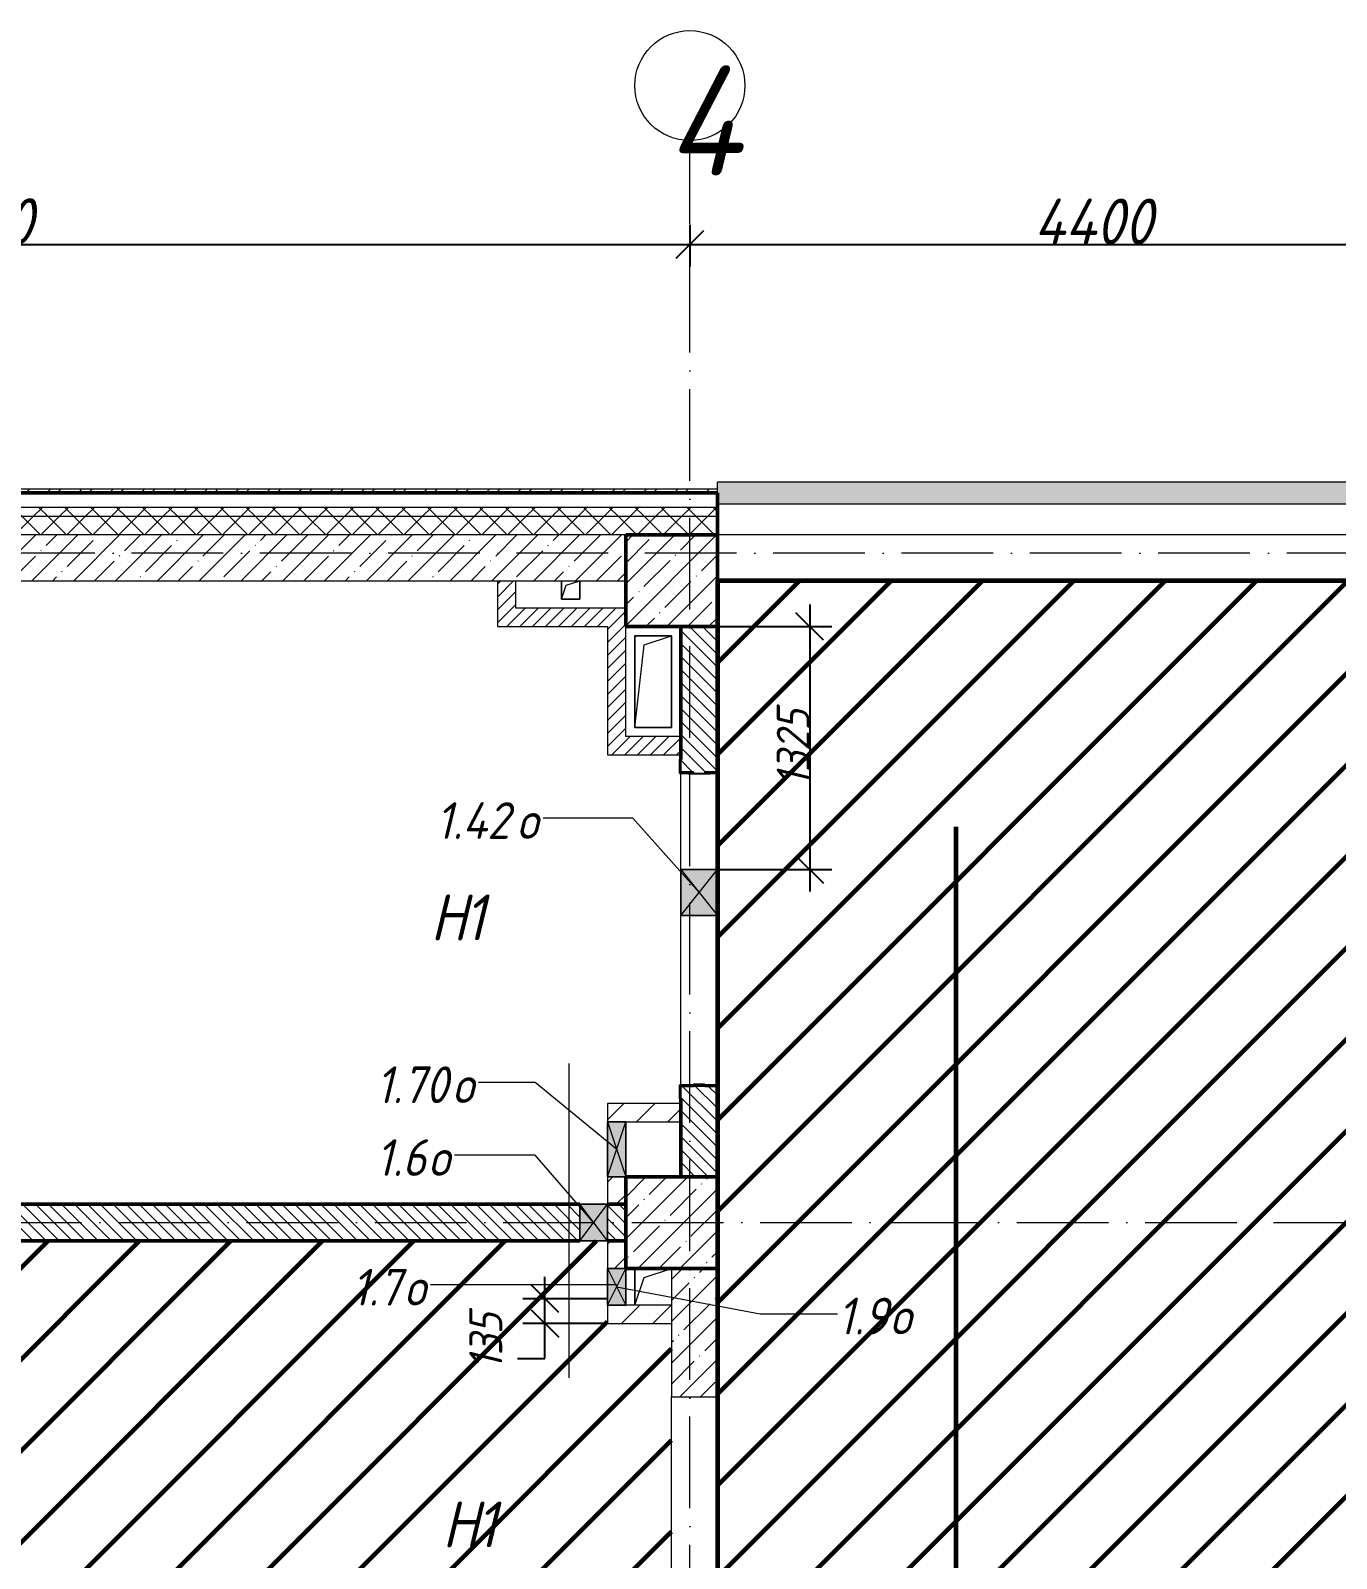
# Model space of a CAD drawing. Header units: millimetres. Extents: x -606178 to 312196, y -19338 to 632709.
# Drawn here: x -423977 to -416854, y 493944 to 502275 of the extents above; entities that cross this region are included whole.
import ezdxf

# ---------------------------------------------------------------- set-up
doc = ezdxf.new("R2010")
doc.units = ezdxf.units.MM
doc.linetypes.add('200_ШТРИХ_ш1п0_6_', pattern=[160, 100, -60])
doc.linetypes.add('50_200_ШТРИХ_1Т_ш5_п1_п1_', pattern=[700, 500, -100, 0, -100])
for name, color, linetype, lineweight in [('6.4.1) Окр пт с инж. ПТ2.16', 3, 'Continuous', 60), ('A-____-____-DIMS', 7, 'Continuous', 9), ('A-____-NOTE-TEXT', 7, 'Continuous', 9), ('A-DETL-GENF-OTLN', 7, 'Continuous', 9), ('A-FLOR-____-OTLN', 7, 'Continuous', 9), ('A-GENM-____-MCUT', 7, 'Continuous', 25), ('A-GENM-____-OTLN', 7, 'Continuous', 9), ('A-GENM-____-OTLN-1', 7, 'Continuous', 25), ('A-GLAZ-____-IDEN', 7, 'Continuous', 9), ('A-GLAZ-____-OTLN', 7, 'Continuous', 9), ('A-WALL-____-MCUT-1', 7, 'Continuous', 9), ('A-WALL-____-MCUT-2', 7, 'Continuous', 50), ('A-WALL-____-MCUT-3', 7, 'Continuous', 9), ('A-WALL-____-OTLN', 7, 'Continuous', 9), ('A-WALL-____-PATT-1', 7, 'Continuous', 9), ('A-WALL-FNSH-MCUT-1', 7, 'Continuous', 9), ('I-WALL-____-OTLN', 7, 'Continuous', 9), ('S-COLS-____-MCUT', 7, 'Continuous', 50), ('S-COLS-____-OTLN', 7, 'Continuous', 9), ('S-GRID-____-IDEN', 7, 'Continuous', 9), ('S-GRID-____-OTLN-1', 7, '50_200_ШТРИХ_1Т_ш5_п1_п1_', 9)]:
    doc.layers.add(name, color=color, linetype=linetype, lineweight=lineweight)
for name, color, linetype, lineweight, true_color in [('A-DETL-GENF-OTLN-4', 9, '200_ШТРИХ_ш1п0_6_', 9, 0x808080), ('A-DETL-GENF-OTLN-5', 7, 'Continuous', 5, 0xc0c0c0), ('A-GLAZ-____-OTLN-1', 7, 'Continuous', 9, 0xc0c0c0)]:
    doc.layers.add(name, color=color, linetype=linetype, lineweight=lineweight, true_color=true_color)
doc.styles.add('ISOCPEUR_I', font='isocpeui.ttf', dxfattribs={"width": 0.9, "height": 2.5})
doc.styles.add('ISOCPEUR_I_10', font='isocpeui.ttf', dxfattribs={"width": 0.9, "height": 180})
doc.styles.add('ISOCPEUR_I_9', font='isocpeui.ttf', dxfattribs={"width": 0.9, "height": 250})
doc.dimstyles.new('ISO-1_8_0_9К_СРЕДНИЙ_Кладочные_3', dxfattribs={"dimscale": 304.8, "dimtxt": 179.276612, "dimasz": 0.492126, "dimexe": 0.393701, "dimexo": 0, "dimgap": 0, "dimtad": 1, "dimdec": 3, "dimrnd": 0.001, "dimdsep": 46, "dimtxsty": 'ISOCPEUR_I_10', "dimblk1": 'OBLIQUE', "dimblk2": 'OBLIQUE', "dimsah": 1, "dimcen": 0.09, "dimdle": 0.393701, "dimazin": 0, "dimtfac": 1, "dimtdec": 4, "dimtix": 1, "dimtmove": 0, "dimatfit": 3, "dimfxl": 1, "dimtvp": 1, "dimtolj": 1, "dimtzin": 0, "dimarcsym": 2})
doc.dimstyles.new('ISO-1_8_0_9К_СРЕДНИЙ_Кладочные_4', dxfattribs={"dimscale": 304.8, "dimtxt": 179.276612, "dimasz": 0.492126, "dimexe": 0.393701, "dimexo": 0, "dimgap": 0, "dimtad": 1, "dimdec": 3, "dimrnd": 0.001, "dimdsep": 46, "dimtxsty": 'ISOCPEUR_I_10', "dimblk1": 'OBLIQUE', "dimblk2": 'OBLIQUE', "dimsah": 1, "dimcen": 0.09, "dimdle": 0.393701, "dimazin": 0, "dimtfac": 1, "dimtdec": 4, "dimtix": 1, "dimtmove": 1, "dimatfit": 3, "dimfxl": 1, "dimtvp": 1, "dimtolj": 1, "dimtzin": 0, "dimarcsym": 2})
doc.dimstyles.new('ISO-2_5_0_9К_БОЛЬШОЙ_ОСИ', dxfattribs={"dimscale": 304.8, "dimtxt": 248.995294, "dimasz": 0.492126, "dimexe": 0.393701, "dimexo": 0, "dimgap": 0, "dimtad": 1, "dimdec": 0, "dimzin": 0, "dimdsep": 46, "dimtxsty": 'ISOCPEUR_I_9', "dimblk1": 'OBLIQUE', "dimblk2": 'OBLIQUE', "dimsah": 1, "dimcen": 0.09, "dimdle": 0.393701, "dimazin": 0, "dimtfac": 1, "dimtdec": 4, "dimtix": 1, "dimtmove": 0, "dimatfit": 3, "dimfxl": 1, "dimtvp": 1, "dimtolj": 1, "dimtzin": 0, "dimarcsym": 2})
pattern_1 = [(45, (-425830.77, 451794.26), (-70.71068, 70.71068), []), (135, (-425830.77, 451794.26), (-70.71068, -70.71068), [])]
pattern_2 = [(135, (-425830.77, 451794.26), (-35.35534, -35.35534), [])]
pattern_3 = [(45, (-425830.77, 451794.26), (-114.04925, 114.04925), []), (45, (-425716.72, 451794.26), (-114.04925, 114.04925), [201.612, -40.322, 3.353, -36.97])]
pattern_4 = [(45, (-425830.77, 451794.26), (-35.35534, 35.35534), [])]
pattern_5 = [(45, (-425830.77, 451794.26), (-84.8528, 84.8528), [])]

# ---------------------------------------------------------------- blocks, each defined once
blk = doc.blocks.new('BSC_Колонна _Прямоугольная - 500х500-V48-АР1_План отверстий 1 этажа в осях 1-64_А-ГГ')
at = {"layer": 'S-COLS-____-OTLN'}
h = blk.add_hatch(dxfattribs=at)
h.set_pattern_fill('FP_80', color=256, style=0, pattern_type=2)
h.set_pattern_definition([(45, (-5350, -47481.04), (-114.04925, 114.04925), []), (45, (-5235.95, -47481.04), (-114.04925, 114.04925), [201.613, -40.323, 3.353, -36.97])])
h.paths.add_polyline_path([(-250, -250), (250, -250), (250, 250), (-250, 250)], flags=0)
at = {"layer": 'S-COLS-____-MCUT'}
for p, q in [((250, 250), (-250, 250)), ((-250, 250), (-250, -250)), ((250, -250), (250, 250)), ((-250, -250), (250, -250))]:
    blk.add_line(p, q, dxfattribs=at)
blk = doc.blocks.new('BSC_Колонна _Прямоугольная - 500х500-V58-АР1_План отверстий 1 этажа в осях 1-64_А-ГГ')
at = {"layer": 'S-COLS-____-OTLN'}
h = blk.add_hatch(dxfattribs=at)
h.set_pattern_fill('FP_90', color=256, style=0, pattern_type=2)
h.set_pattern_definition([(45, (-5350, -43981.04), (-114.04925, 114.04925), []), (45, (-5235.95, -43981.04), (-114.04925, 114.04925), [201.613, -40.323, 3.353, -36.97])])
h.paths.add_polyline_path([(-250, -250), (250, -250), (250, 250), (-250, 250)], flags=0)
at = {"layer": 'S-COLS-____-MCUT'}
for p, q in [((250, 250), (-250, 250)), ((-250, 250), (-250, -250)), ((250, -250), (250, 250)), ((-250, -250), (250, -250))]:
    blk.add_line(p, q, dxfattribs=at)
blk = doc.blocks.new('АР_Перемычка - АР_Перемычка-28051689-АР1_План отверстий 1 этажа в осях 1-64_А-ГГ')
at = {"layer": 'A-GENM-____-OTLN'}
blk.add_line((-350, -100), (-342, -100), dxfattribs=at)
blk = doc.blocks.new('Фахверк_СКБ_Уголок - 200_4010-27904266-АР1_План отверстий 1 этажа в осях 1-64_А-ГГ')
at = {"layer": 'A-GENM-____-MCUT'}
for p, q in [((125, 156), (50, 156)), ((50, 156), (50, 150)), ((50, 150), (119, 150)), ((119, 150), (119, 81)), ((125, 81), (125, 156)), ((119, 81), (125, 81)), ((125, 19), (119, 19)), ((119, 19), (119, -50)), ((125, -56), (125, 19)), ((119, -50), (50, -50)), ((50, -50), (50, -56)), ((50, -56), (125, -56))]:
    blk.add_line(p, q, dxfattribs=at)
blk = doc.blocks.new('154_Стойка_СКБ_Уголок - СМ-2530_200-28213945-АР1_План отверстий 1 этажа в осях 1-64_А-ГГ')
at = {"layer": 'A-GENM-____-MCUT'}
for p, q in [((125, 156), (125, 81)), ((200, 156), (125, 156)), ((131, 81), (131, 150)), ((131, 150), (200, 150)), ((200, 150), (200, 156)), ((125, 81), (131, 81)), ((131, 19), (125, 19)), ((125, 19), (125, -56)), ((131, -50), (131, 19)), ((125, -56), (200, -56)), ((200, -50), (131, -50)), ((200, -56), (200, -50))]:
    blk.add_line(p, q, dxfattribs=at)
blk = doc.blocks.new('Стойка_Влож_Полоса боковая - Полоса-28213942-АР1_План отверстий 1 этажа в осях 1-64_А-ГГ')
at = {"layer": 'A-GENM-____-OTLN'}
for p, q in [((-5, 60), (0, 60)), ((-5, -60), (-5, 60)), ((0, 31), (0, -31)), ((0, -60), (-5, -60))]:
    blk.add_line(p, q, dxfattribs=at)
blk = doc.blocks.new('AR_Отверстие прямоугольное _в плите_ - AR_Отверстие прямоугольное _в плите_-V163-АР1_План отверстий 1 этажа в осях 1-64_А-ГГ')
at = {"layer": 'A-GENM-____-OTLN'}
for p, q in [((100, 250), (-100, 250)), ((-100, 250), (-100, -250)), ((-50, 200), (100, 250)), ((100, -250), (100, 250)), ((-100, -250), (-50, 200)), ((-100, -250), (100, -250))]:
    blk.add_line(p, q, dxfattribs=at)
blk = doc.blocks.new('AR_Отверстие прямоугольное _в плите_ - AR_Отверстие прямоугольное _в плите_-V168-АР1_План отверстий 1 этажа в осях 1-64_А-ГГ')
at = {"layer": 'A-GENM-____-OTLN'}
for p, q in [((-50, 50), (-50, -50)), ((-50, -50), (-25, 25)), ((-25, 25), (50, 50)), ((50, -50), (50, 50)), ((-50, -50), (50, -50))]:
    blk.add_line(p, q, dxfattribs=at)
blk = doc.blocks.new('AR_Отверстие прямоугольное _в плите_ - AR_Отверстие прямоугольное _в плите_-V209-АР1_План отверстий 1 этажа в осях 1-64_А-ГГ')
at = {"layer": 'A-GENM-____-OTLN'}
for p, q in [((-100, 100), (-100, -100)), ((-50, 50), (100, 100)), ((-100, -100), (-50, 50))]:
    blk.add_line(p, q, dxfattribs=at)
blk = doc.blocks.new('Отлив_СКБ - Отлив витража_120_НВФ-31885342-АР1_План отверстий 1 этажа в осях 1-64_А-ГГ')
at = {"layer": 'A-GLAZ-____-OTLN-1'}
for points in [[(0, 0), (0, -2), (7800, -2), (7800, 0), (2810.2, 0)], [(0, -2), (0, -120), (7800, -120), (7800, -2), (2810.2, -2)]]:
    blk.add_hatch(color=256, dxfattribs=at).paths.add_polyline_path(points, flags=0)
at = {"layer": 'A-GLAZ-____-OTLN'}
for p, q in [((0, 0), (7800, 0)), ((7800, -2), (0, -2)), ((0, -120), (0, -83)), ((7800, -83), (7800, -120)), ((0, -120), (7800, -120))]:
    blk.add_line(p, q, dxfattribs=at)
blk = doc.blocks.new('AR_Отверстие прямоугольное _в стене__БезПР - AR_Отверстие прямоугольное _в стене__БезПР-36428058-АР1_План отверстий 1 этажа в осях 1-64_А-ГГ')
at = {"layer": 'A-GLAZ-____-OTLN'}
blk.add_hatch(color=256, dxfattribs=at).paths.add_polyline_path([(-125, -100), (125, -100), (125, 100), (-125, 100)], flags=0)
at = {"layer": 'A-DETL-GENF-OTLN'}
for p, q in [((-125, -100), (-125, 100)), ((-125, 100), (125, 100)), ((125, 100), (-125, -100)), ((-125, 100), (125, -100)), ((125, 100), (-125, 100)), ((-125, 100), (-125, -100)), ((125, 100), (125, -100)), ((125, -100), (125, 100)), ((125, -100), (-125, -100)), ((-125, -100), (125, -100))]:
    blk.add_line(p, q, dxfattribs=at)
blk = doc.blocks.new('AR_Отверстие прямоугольное _в стене__БезПР - AR_Отверстие прямоугольное _в стене__БезПР-36428113-АР1_План отверстий 1 этажа в осях 1-64_А-ГГ')
at = {"layer": 'A-GLAZ-____-OTLN'}
blk.add_hatch(color=256, dxfattribs=at).paths.add_polyline_path([(-100, -50), (100, -50), (100, 50), (-100, 50)], flags=0)
at = {"layer": 'A-DETL-GENF-OTLN'}
for p, q in [((-100, -50), (-100, 50)), ((-100, 50), (100, 50)), ((100, 50), (-100, -50)), ((-100, 50), (100, -50)), ((100, 50), (-100, 50)), ((-100, 50), (-100, -50)), ((100, 50), (100, -50)), ((100, -50), (100, 50)), ((100, -50), (-100, -50)), ((-100, -50), (100, -50))]:
    blk.add_line(p, q, dxfattribs=at)
blk = doc.blocks.new('AR_Отверстие прямоугольное _в стене__БезПР - AR_Отверстие прямоугольное _в стене__БезПР-36427593-АР1_План отверстий 1 этажа в осях 1-64_А-ГГ')
at = {"layer": 'A-GLAZ-____-OTLN'}
blk.add_hatch(color=256, dxfattribs=at).paths.add_polyline_path([(75, 100), (-75, 100), (-75, -100), (75, -100)], flags=0)
at = {"layer": 'A-DETL-GENF-OTLN'}
for p, q in [((-75, -100), (-75, 100)), ((-75, 100), (75, 100)), ((75, 100), (-75, -100)), ((-75, 100), (75, -100)), ((75, 100), (-75, 100)), ((-75, 100), (-75, -100)), ((75, 100), (75, -100)), ((75, -100), (75, 100)), ((75, -100), (-75, -100)), ((-75, -100), (75, -100))]:
    blk.add_line(p, q, dxfattribs=at)
blk = doc.blocks.new('AR_Отверстие прямоугольное _в стене__БезПР - AR_Отверстие прямоугольное _в стене__БезПР-36428966-АР1_План отверстий 1 этажа в осях 1-64_А-ГГ')
at = {"layer": 'A-GLAZ-____-OTLN'}
blk.add_hatch(color=256, dxfattribs=at).paths.add_polyline_path([(150, 50), (-150, 50), (-150, -50), (150, -50)], flags=0)
at = {"layer": 'A-DETL-GENF-OTLN'}
for p, q in [((-150, -50), (-150, 50)), ((-150, 50), (150, 50)), ((150, 50), (-150, -50)), ((-150, 50), (150, -50)), ((150, 50), (-150, 50)), ((-150, 50), (-150, -50)), ((150, 50), (150, -50)), ((150, -50), (150, 50)), ((150, -50), (-150, -50)), ((-150, -50), (150, -50))]:
    blk.add_line(p, q, dxfattribs=at)
at = {"layer": 'A-GLAZ-____-OTLN'}
blk.add_line((150, 50), (-150, 50), dxfattribs=at)
blk = doc.blocks.new('DET_L_Имитация разреза_ISO2-5 - Влево-36781287-АР1_План отверстий 1 этажа в осях 1-64_А-ГГ')
at = {"layer": 'A-DETL-GENF-OTLN-5'}
blk.add_line((143.1, 0), (1856.9, 0), dxfattribs=at)
blk = doc.blocks.new('Ось сетки - Круг_Ø6_00__ISO-2_5_0_9K_-25732049-АР1_План отверстий 1 этажа в осях 1-64_А-ГГ')
at = {"layer": 'S-GRID-____-IDEN'}
blk.add_circle((0, 0), 3, dxfattribs=at)
blk = doc.blocks.new('_Oblique')
at = {"color": 0, "linetype": 'ByBlock', "lineweight": -2}
blk.add_line((-0.5, -0.5), (0.5, 0.5), dxfattribs=at)
blk = doc.blocks.new('*D4281')
at = {"layer": 'A-____-____-DIMS', "color": 0, "lineweight": -2, "transparency": 16777216}
for p, q in [((-428180.8, 501215.1), (-428180.8, 500989)), ((-420380.8, 501215.1), (-420380.8, 500989)), ((-428300.8, 501109), (-420260.8, 501109))]:
    blk.add_line(p, q, dxfattribs=at)
at = {"layer": 'Defpoints', "color": 0, "transparency": 16777216}
for p in [(-428180.8, 501215.1), (-420380.8, 501215.1), (-420380.8, 501109)]:
    blk.add_point(p, dxfattribs=at)
at = {"layer": 'A-____-____-DIMS', "color": 0, "lineweight": -2, "transparency": 16777216, "xscale": 150, "yscale": 150, "zscale": 150, "rotation": 180}
blk.add_blockref('_Oblique', (-428180.8, 501109), dxfattribs=at)
at = {"layer": 'A-____-____-DIMS', "color": 0, "lineweight": -2, "transparency": 16777216, "xscale": 150, "yscale": 150, "zscale": 150}
blk.add_blockref('_Oblique', (-420380.8, 501109), dxfattribs=at)
at = {"layer": 'A-____-____-DIMS', "color": 0, "transparency": 16777216, "insert": (-424280.8, 501235.7), "char_height": 250, "width": 758.478, "attachment_point": 5, "style": 'ISOCPEUR_I_9'}
blk.add_mtext('\\A1;7800', dxfattribs=at)
blk = doc.blocks.new('*D4282')
at = {"layer": 'A-____-____-DIMS', "color": 0, "lineweight": -2, "transparency": 16777216}
for p, q in [((-420380.8, 501215.1), (-420380.8, 500989)), ((-415980.8, 501215.1), (-415980.8, 500989)), ((-420500.8, 501109), (-415860.8, 501109))]:
    blk.add_line(p, q, dxfattribs=at)
at = {"layer": 'Defpoints', "color": 0, "transparency": 16777216}
for p in [(-420380.8, 501215.1), (-415980.8, 501215.1), (-415980.8, 501109)]:
    blk.add_point(p, dxfattribs=at)
at = {"layer": 'A-____-____-DIMS', "color": 0, "lineweight": -2, "transparency": 16777216, "xscale": 150, "yscale": 150, "zscale": 150, "rotation": 180}
blk.add_blockref('_Oblique', (-420380.8, 501109), dxfattribs=at)
at = {"layer": 'A-____-____-DIMS', "color": 0, "lineweight": -2, "transparency": 16777216, "xscale": 150, "yscale": 150, "zscale": 150}
blk.add_blockref('_Oblique', (-415980.8, 501109), dxfattribs=at)
at = {"layer": 'A-____-____-DIMS', "color": 0, "transparency": 16777216, "insert": (-418180.8, 501234), "char_height": 250, "width": 804.446, "attachment_point": 5, "style": 'ISOCPEUR_I_9'}
blk.add_mtext('\\A1;4400', dxfattribs=at)
blk = doc.blocks.new('*D4317')
at = {"layer": 'A-____-____-DIMS', "color": 0, "lineweight": -2, "transparency": 16777216}
for p, q in [((-419726.9, 499145.3), (-419726.9, 497580.3)), ((-420230.8, 499025.3), (-419606.9, 499025.3)), ((-420230.8, 497700.3), (-419606.9, 497700.3))]:
    blk.add_line(p, q, dxfattribs=at)
at = {"layer": 'Defpoints', "color": 0, "transparency": 16777216}
for p in [(-420230.8, 499025.3), (-420230.8, 497700.3), (-419726.9, 497700.3)]:
    blk.add_point(p, dxfattribs=at)
at = {"layer": 'A-____-____-DIMS', "color": 0, "lineweight": -2, "transparency": 16777216, "xscale": 150, "yscale": 150, "zscale": 150}
for p, rotation in [((-419726.9, 499025.3), 90), ((-419726.9, 497700.3), 270)]:
    blk.add_blockref('_Oblique', p, dxfattribs=dict(at, rotation=rotation))
at = {"layer": 'A-____-____-DIMS', "color": 0, "transparency": 16777216, "insert": (-419816.9, 498362.8), "char_height": 180, "width": 504.733, "attachment_point": 5, "rotation": 90, "style": 'ISOCPEUR_I_10'}
blk.add_mtext('\\A1;1325', dxfattribs=at)
blk = doc.blocks.new('*D4318')
at = {"layer": 'A-____-____-DIMS', "color": 0, "lineweight": -2, "transparency": 16777216}
for p, q in [((-421171.2, 495105.3), (-421171.2, 495480.3)), ((-420830.8, 495360.3), (-421291.2, 495360.3)), ((-420830.8, 495225.3), (-421291.2, 495225.3)), ((-421171.2, 495034.8), (-421171.2, 495225.3)), ((-421321.2, 495034.8), (-421171.2, 495034.8))]:
    blk.add_line(p, q, dxfattribs=at)
at = {"layer": 'Defpoints', "color": 0, "transparency": 16777216}
for p in [(-421171.2, 495360.3), (-420830.8, 495360.3), (-420830.8, 495225.3)]:
    blk.add_point(p, dxfattribs=at)
at = {"layer": 'A-____-____-DIMS', "color": 0, "lineweight": -2, "transparency": 16777216, "xscale": 150, "yscale": 150, "zscale": 150}
for p, rotation in [((-421171.2, 495360.3), 90), ((-421171.2, 495225.3), 270)]:
    blk.add_blockref('_Oblique', p, dxfattribs=dict(at, rotation=rotation))
at = {"layer": 'A-____-____-DIMS', "color": 0, "transparency": 16777216, "insert": (-421583.8, 494970.7), "char_height": 180, "width": 368.207, "attachment_point": 1, "rotation": 90, "line_spacing_factor": 1.149209, "style": 'ISOCPEUR_I_10'}
blk.add_mtext('\\A1;135', dxfattribs=at)

msp = doc.modelspace()

# ---------------------------------------------------------------- hatches: boundary and pattern name
at = {"layer": '6.4.1) Окр пт с инж. ПТ2.16'}
h = msp.add_hatch(dxfattribs=at)
h.set_pattern_fill('ANSI31', color=256, scale=111)
h.paths.add_polyline_path([(-416230.7712, 499275.3011), (-420230.7712, 499275.3011), (-420230.7712, 461025.3011), (-416230.7712, 461025.3011), (-416230.7712, 470075.3011), (-416930.7712, 470075.3011), (-416930.7712, 478525.3011), (-416230.7712, 478525.3011)])
h = msp.add_hatch(dxfattribs=at)
h.set_pattern_fill('ANSI31', color=256, scale=111)
h.paths.add_polyline_path([(-420980.7712, 492075.3011), (-420980.7712, 492575.3011), (-420980.7712, 492875.3011), (-420480.7712, 492875.3011), (-420480.7712, 493125.3011), (-420480.7712, 494825.3011), (-420480.7712, 495225.3011), (-420830.7712, 495225.3011), (-420830.7712, 495325.3011), (-420830.7712, 495525.3011), (-420830.7712, 495675.3011), (-420980.7712, 495675.3011), (-424330.7712, 495675.3011), (-424330.7712, 495669.3011), (-424405.7712, 495669.3011), (-427780.7712, 495675.3011), (-427780.7712, 495525.3011), (-428030.7712, 495525.3011), (-428030.7712, 493725.3011), (-428024.7712, 493725.3011), (-428024.7712, 493650.3011), (-428026.6283, 493325.3011), (-427930.7712, 493325.3011), (-427930.7712, 492925.3011), (-428030.7712, 492925.3011), (-428030.7712, 492600.3011), (-428024.7712, 492600.3011), (-428024.7712, 492525.3011), (-428030.7712, 490725.3011), (-428024.7712, 490725.3011), (-428024.7712, 490650.3011), (-428030.7712, 490525.3011), (-427780.7712, 490525.3011), (-427780.7712, 490025.3011), (-427930.7712, 490025.3011), (-427930.7712, 489825.3011), (-428030.7712, 489825.3011), (-428030.7712, 489675.3011), (-428024.7712, 489675.3011), (-428024.7712, 489600.3011), (-428030.7712, 487800.3011), (-428024.7712, 487800.3011), (-428024.7712, 487725.3011), (-428030.7712, 487525.3011), (-427780.7712, 487525.3011), (-424560.7712, 487525.3011), (-424560.7712, 487531.3011), (-424485.7712, 487531.3011), (-423930.7712, 487529.5757), (-423930.7712, 489675.3011), (-423930.7712, 489725.3011), (-423930.7712, 491925.3011), (-420980.7712, 491925.3011)])
h.paths.add_polyline_path([(-423080.7712, 489625.3011), (-423080.7712, 489425.3011), (-423280.7712, 489425.3011), (-423280.7712, 489625.3011)], flags=16)
at = {"layer": 'A-WALL-____-PATT-1'}
h = msp.add_hatch(dxfattribs=at)
h.set_pattern_fill('FP_3', color=256, style=0, pattern_type=2)
h.set_pattern_definition([(45, (-425830.77, 451794.26), (-85.53659, 85.53659), []), (45, (-425773.75, 451794.26), (-85.53659, 85.53659), [])])
h.paths.add_polyline_path([(-402050.7712, 499755.3011), (-402050.7712, 499775.3011), (-407130.7712, 499775.3011), (-407130.7712, 499755.3011), (-402868.6855, 499755.3011)], flags=0)
h.paths.add_polyline_path([(-408530.7712, 499755.3011), (-408530.7712, 499775.3011), (-409130.7712, 499775.3011), (-409130.7712, 499755.3011)], flags=0)
h.paths.add_polyline_path([(-411230.7712, 499755.3011), (-411230.7712, 499775.3011), (-412430.7712, 499775.3011), (-412430.7712, 499755.3011), (-411706.007, 499755.3011)], flags=0)
h.paths.add_polyline_path([(-420230.7712, 499755.3011), (-420230.7712, 499775.3011), (-428510.7712, 499775.3011), (-428510.7712, 499755.3011), (-420543.3284, 499755.3011)], flags=0)
h = msp.add_hatch(dxfattribs=at)
h.set_pattern_fill('FP_1', color=256, style=0, pattern_type=2)
h.set_pattern_definition(pattern_1)
h.paths.add_polyline_path([(-402180.7712, 499625.3011), (-402130.7712, 499625.3011), (-402130.7712, 499675.3011), (-407130.7712, 499675.3011), (-407130.7712, 499625.3011), (-402868.6855, 499625.3011)], flags=0)
h.paths.add_polyline_path([(-411230.7712, 499625.3011), (-411230.7712, 499675.3011), (-412430.7712, 499675.3011), (-412430.7712, 499625.3011), (-411706.007, 499625.3011)], flags=0)
h.paths.add_polyline_path([(-409130.7712, 499625.3011), (-408530.7712, 499625.3011), (-408530.7712, 499675.3011), (-409130.7712, 499675.3011)], flags=0)
h.paths.add_polyline_path([(-420543.3284, 499625.3011), (-420230.7712, 499625.3011), (-420230.7712, 499675.3011), (-428430.7712, 499675.3011), (-428430.7712, 499625.3011), (-422310.7927, 499625.3011)], flags=0)
h = msp.add_hatch(dxfattribs=at)
h.set_pattern_fill('FP_1', color=256, style=0, pattern_type=2)
h.set_pattern_definition(pattern_1)
h.paths.add_polyline_path([(-402280.7712, 499525.3011), (-402180.7712, 499525.3011), (-402180.7712, 499625.3011), (-407130.7712, 499625.3011), (-407130.7712, 499525.3011), (-402868.6855, 499525.3011)], flags=0)
h.paths.add_polyline_path([(-408530.7712, 499525.3011), (-408530.7712, 499625.3011), (-409130.7712, 499625.3011), (-409130.7712, 499525.3011)], flags=0)
h.paths.add_polyline_path([(-411706.007, 499525.3011), (-411230.7712, 499525.3011), (-411230.7712, 499625.3011), (-412430.7712, 499625.3011), (-412430.7712, 499531.3011), (-412355.7712, 499531.3011), (-412355.7712, 499525.3011), (-411730.7712, 499525.3011)], flags=0)
h.paths.add_polyline_path([(-420230.7712, 499525.3011), (-420230.7712, 499625.3011), (-428380.7712, 499625.3011), (-428380.7712, 499525.3011), (-420543.3284, 499525.3011)], flags=0)
h = msp.add_hatch(dxfattribs=at)
h.set_pattern_fill('FP_27', color=256, style=0, pattern_type=2)
h.set_pattern_definition(pattern_3)
h.paths.add_polyline_path([(-420730.7712, 499275.3011), (-420730.7712, 499525.3011), (-427780.7712, 499525.3011), (-427780.7712, 499275.3011), (-422310.7927, 499275.3011)], flags=0)
h = msp.add_hatch(dxfattribs=at)
h.set_pattern_fill('FP_5', color=256, style=0, pattern_type=2)
h.set_pattern_definition(pattern_4)
h.paths.add_polyline_path([(-421330.7712, 499025.3011), (-421330.7712, 499275.3011), (-421430.7712, 499275.3011), (-421430.7712, 499025.3011)], flags=0)
h = msp.add_hatch(dxfattribs=at)
h.set_pattern_fill('FP_5', color=256, style=0, pattern_type=2)
h.set_pattern_definition(pattern_4)
h.paths.add_polyline_path([(-420830.7712, 499025.3011), (-420830.7712, 499125.3011), (-421330.7712, 499125.3011), (-421330.7712, 499025.3011)], flags=0)
h = msp.add_hatch(dxfattribs=at)
h.set_pattern_fill('FP_5', color=256, style=0, pattern_type=2)
h.set_pattern_definition(pattern_4)
h.paths.add_polyline_path([(-420730.7712, 498325.3011), (-420730.7712, 499125.3011), (-420830.7712, 499125.3011), (-420830.7712, 498325.3011)], flags=0)
h = msp.add_hatch(dxfattribs=at)
h.set_pattern_fill('FP_6', color=256, style=0, pattern_type=2)
h.set_pattern_definition(pattern_2)
h.paths.add_polyline_path([(-420361.7712, 496025.3011), (-420230.7712, 496025.3011), (-420230.7712, 496519.3011), (-420299.7712, 496519.3011), (-420299.7712, 496525.3011), (-420361.7712, 496525.3011), (-420361.7712, 496519.3011), (-420430.7712, 496519.3011), (-420430.7712, 496025.3011)], flags=0)
h.paths.add_polyline_path([(-420299.7712, 498225.3011), (-420299.7712, 498231.3011), (-420230.7712, 498231.3011), (-420230.7712, 499025.3011), (-420430.7712, 499025.3011), (-420430.7712, 498231.3011), (-420361.7712, 498231.3011), (-420361.7712, 498225.3011)], flags=0)
h = msp.add_hatch(dxfattribs=at)
h.set_pattern_fill('FP_5', color=256, style=0, pattern_type=2)
h.set_pattern_definition(pattern_4)
h.paths.add_polyline_path([(-420730.7712, 498325.3011), (-420430.7712, 498325.3011), (-420430.7712, 498425.3011), (-420730.7712, 498425.3011)], flags=0)
h = msp.add_hatch(dxfattribs=at)
h.set_pattern_fill('FP_4', color=256, style=0, pattern_type=2)
h.set_pattern_definition(pattern_5)
h.paths.add_polyline_path([(-420830.7712, 495875.3011), (-420730.7712, 495875.3011), (-420730.7712, 496025.3011), (-420830.7712, 496025.3011)], flags=0)
h.paths.add_polyline_path([(-420730.7712, 496325.3011), (-420730.7712, 496425.3011), (-420830.7712, 496425.3011), (-420830.7712, 496325.3011)], flags=0)
h = msp.add_hatch(dxfattribs=at)
h.set_pattern_fill('FP_4', color=256, style=0, pattern_type=2)
h.set_pattern_definition(pattern_5)
h.paths.add_polyline_path([(-420430.7712, 496325.3011), (-420430.7712, 496425.3011), (-420730.7712, 496425.3011), (-420730.7712, 496325.3011), (-420543.3284, 496325.3011)], flags=0)
h = msp.add_hatch(dxfattribs=at)
h.set_pattern_fill('FP_6', color=256, style=0, pattern_type=2)
h.set_pattern_definition(pattern_2)
h.paths.add_polyline_path([(-420830.7712, 495675.3011), (-420730.7712, 495675.3011), (-420730.7712, 495875.3011), (-420830.7712, 495875.3011)], flags=0)
h.paths.add_polyline_path([(-420980.7712, 495675.3011), (-420980.7712, 495875.3011), (-424330.7712, 495875.3011), (-424330.7712, 495806.3011), (-424336.7712, 495806.3011), (-424336.7712, 495875.3011), (-427780.7712, 495875.3011), (-427780.7712, 495675.3011), (-424336.7712, 495675.3011), (-424336.7712, 495744.3011), (-424330.7712, 495744.3011), (-424330.7712, 495675.3011), (-422310.7927, 495675.3011)], flags=0)
h = msp.add_hatch(dxfattribs=at)
h.set_pattern_fill('FP_4', color=256, style=0, pattern_type=2)
h.set_pattern_definition(pattern_5)
h.paths.add_polyline_path([(-420730.7712, 495225.3011), (-420730.7712, 495325.3011), (-420830.7712, 495325.3011), (-420830.7712, 495225.3011)], flags=0)
h.paths.add_polyline_path([(-420787.914, 495525.3011), (-420730.7712, 495525.3011), (-420730.7712, 495675.3011), (-420830.7712, 495675.3011), (-420830.7712, 495525.3011)], flags=0)
h = msp.add_hatch(dxfattribs=at)
h.set_pattern_fill('FP_27', color=256, style=0, pattern_type=2)
h.set_pattern_definition(pattern_3)
h.paths.add_polyline_path([(-420230.7712, 490525.3011), (-420230.7712, 492075.3011), (-420480.7712, 492075.3011), (-420480.7712, 490525.3011)], flags=0)
h.paths.add_polyline_path([(-420427.8866, 492575.3011), (-420230.7712, 492575.3011), (-420230.7712, 493125.3011), (-420480.7712, 493125.3011), (-420480.7712, 492575.3011)], flags=0)
h.paths.add_polyline_path([(-420230.7712, 494825.3011), (-420230.7712, 495525.3011), (-420480.7712, 495525.3011), (-420480.7712, 494825.3011)], flags=0)
h = msp.add_hatch(dxfattribs=at)
h.set_pattern_fill('FP_4', color=256, style=0, pattern_type=2)
h.set_pattern_definition(pattern_5)
h.paths.add_polyline_path([(-420480.7712, 495225.3011), (-420480.7712, 495325.3011), (-420730.7712, 495325.3011), (-420730.7712, 495225.3011), (-420543.3284, 495225.3011)], flags=0)

# ---------------------------------------------------------------- linework, layer by layer
at = {"layer": '6.4.1) Окр пт с инж. ПТ2.16'}
msp.add_lwpolyline([(-420230.7712, 461025.3011), (-416230.7712, 461025.3011), (-416230.7712, 499275.3011), (-420230.7712, 499275.3011)], close=True, dxfattribs=at)
at = {"layer": '6.4.1) Окр пт с инж. ПТ2.16', "color": 1}
msp.add_lwpolyline([(-418928.3207, 463503.1909), (-418928.3207, 497933.2018)], dxfattribs=at)
at = {"layer": 'A-FLOR-____-OTLN'}
for p, q in [((-421080.7712, 499175.3011), (-421080.7712, 499275.3011)), ((-420980.7712, 499275.3011), (-420980.7712, 499175.3011)), ((-420980.7712, 499175.3011), (-421080.7712, 499175.3011)), ((-420680.7712, 498975.3011), (-420480.7712, 498975.3011)), ((-420680.7712, 498475.3011), (-420680.7712, 498975.3011)), ((-420480.7712, 498975.3011), (-420480.7712, 498475.3011)), ((-420480.7712, 498475.3011), (-420680.7712, 498475.3011)), ((-420680.7712, 495325.3011), (-420680.7712, 495525.3011))]:
    msp.add_line(p, q, dxfattribs=at)
at = {"layer": 'A-GLAZ-____-IDEN'}
for p, q in [((-420691.0461, 497979.8002), (-421181.5371, 497979.8002)), ((-420330.7712, 497575.3011), (-420691.0461, 497979.8002)), ((-421225.3136, 496539.2722), (-421533.1606, 496539.2722)), ((-420780.7712, 496175.3011), (-421225.3136, 496539.2722)), ((-421225.3136, 496142.2722), (-421663.6496, 496142.2722)), ((-420905.7712, 495775.3011), (-421225.3136, 496142.2722)), ((-420780.7712, 495435.3011), (-421794.9923, 495435.3753)), ((-420780.7712, 495425.3011), (-419997.0353, 495278.0348)), ((-419997.0353, 495278.0348), (-419575.019, 495278.0348))]:
    msp.add_line(p, q, dxfattribs=at)
at = {"layer": 'A-WALL-____-MCUT-1'}
for p, q in [((-420730.7712, 499525.3011), (-427780.7712, 499525.3011)), ((-427780.7712, 499275.3011), (-420730.7712, 499275.3011)), ((-420480.7712, 495525.3011), (-420480.7712, 494825.3011)), ((-420230.7712, 494825.3011), (-420230.7712, 495525.3011)), ((-420480.7712, 494825.3011), (-420230.7712, 494825.3011))]:
    msp.add_line(p, q, dxfattribs=at)
at = {"layer": 'A-WALL-____-MCUT-2'}
for p, q in [((-420230.7712, 499755.3011), (-428510.7712, 499755.3011)), ((-420230.7712, 499525.3011), (-420230.7712, 499755.3011)), ((-420430.7712, 499025.3011), (-420430.7712, 498300.3011)), ((-420230.7712, 498300.3011), (-420230.7712, 499025.3011)), ((-420299.7712, 496525.3011), (-420361.7712, 496525.3011)), ((-420430.7712, 496450.3011), (-420430.7712, 496025.3011)), ((-420230.7712, 496025.3011), (-420230.7712, 496450.3011)), ((-420980.7712, 495875.3011), (-424330.7712, 495875.3011)), ((-420730.7712, 495875.3011), (-420830.7712, 495875.3011)), ((-424330.7712, 495675.3011), (-420980.7712, 495675.3011)), ((-420830.7712, 495675.3011), (-420730.7712, 495675.3011))]:
    msp.add_line(p, q, dxfattribs=at)
at = {"layer": 'A-WALL-____-MCUT-3'}
for p, q in [((-420230.7712, 499675.3011), (-428430.7712, 499675.3011)), ((-420230.7712, 499625.3011), (-428380.7712, 499625.3011))]:
    msp.add_line(p, q, dxfattribs=at)
at = {"layer": 'A-WALL-____-OTLN'}
for p, q in [((-416230.7712, 499525.3011), (-420230.7712, 499525.3011)), ((-416230.7712, 499275.3011), (-420230.7712, 499275.3011)), ((-420480.7712, 493125.3011), (-420480.7712, 494825.3011)), ((-420230.7712, 494825.3011), (-420230.7712, 493125.3011))]:
    msp.add_line(p, q, dxfattribs=at)
at = {"layer": 'A-WALL-FNSH-MCUT-1'}
for p, q in [((-420230.7712, 499775.3011), (-428530.7712, 499775.3011)), ((-420230.7712, 499755.3011), (-420230.7712, 499775.3011)), ((-421430.7712, 499275.3011), (-421430.7712, 499025.3011)), ((-421330.7712, 499125.3011), (-421330.7712, 499275.3011)), ((-420730.7712, 499125.3011), (-421330.7712, 499125.3011)), ((-421430.7712, 499025.3011), (-420830.7712, 499025.3011)), ((-420830.7712, 499025.3011), (-420830.7712, 498325.3011)), ((-420730.7712, 498425.3011), (-420730.7712, 499025.3011)), ((-420430.7712, 498425.3011), (-420730.7712, 498425.3011)), ((-420830.7712, 498325.3011), (-420430.7712, 498325.3011)), ((-420430.7712, 496425.3011), (-420830.7712, 496425.3011)), ((-420830.7712, 496425.3011), (-420830.7712, 496325.3011)), ((-420730.7712, 496325.3011), (-420430.7712, 496325.3011)), ((-420830.7712, 496025.3011), (-420830.7712, 495875.3011)), ((-420830.7712, 495675.3011), (-420830.7712, 495525.3011)), ((-420830.7712, 495325.3011), (-420830.7712, 495225.3011)), ((-420480.7712, 495325.3011), (-420730.7712, 495325.3011)), ((-420830.7712, 495225.3011), (-420480.7712, 495225.3011))]:
    msp.add_line(p, q, dxfattribs=at)
at = {"layer": 'I-WALL-____-OTLN'}
for p, q in [((-420430.7712, 497700.3011), (-420430.7712, 498225.3011)), ((-420230.7712, 498225.3011), (-420230.7712, 497700.3011)), ((-420430.7712, 496525.3011), (-420430.7712, 497450.3011)), ((-420230.7712, 497450.3011), (-420230.7712, 496525.3011))]:
    msp.add_line(p, q, dxfattribs=at)
at = {"layer": 'S-GRID-____-OTLN-1'}
for p, q in [((-420380.7712, 447311.6528), (-420380.7712, 501675.2188)), ((-399123.032, 499425.3011), (-430499.5414, 499425.3011)), ((-430499.5414, 495775.3011), (-399123.032, 495775.3011))]:
    msp.add_line(p, q, dxfattribs=at)

# ---------------------------------------------------------------- block references
at = {"layer": 'A-DETL-GENF-OTLN-4', "rotation": 270.0000000000011}
msp.add_blockref('DET_L_Имитация разреза_ISO2-5 - Влево-36781287-АР1_План отверстий 1 этажа в осях 1-64_А-ГГ', (-421040.7712, 496785.3011), dxfattribs=at)
at = {"layer": 'A-GENM-____-OTLN'}
for name, p in [('AR_Отверстие прямоугольное _в плите_ - AR_Отверстие прямоугольное _в плите_-V168-АР1_План отверстий 1 этажа в осях 1-64_А-ГГ', (-421030.7712, 499225.3011)), ('AR_Отверстие прямоугольное _в плите_ - AR_Отверстие прямоугольное _в плите_-V163-АР1_План отверстий 1 этажа в осях 1-64_А-ГГ', (-420580.7712, 498725.3011)), ('AR_Отверстие прямоугольное _в плите_ - AR_Отверстие прямоугольное _в плите_-V209-АР1_План отверстий 1 этажа в осях 1-64_А-ГГ', (-420580.7712, 495425.3011))]:
    msp.add_blockref(name, p, dxfattribs=at)
for name, rotation in [('АР_Перемычка - АР_Перемычка-28051689-АР1_План отверстий 1 этажа в осях 1-64_А-ГГ', 269.9999999999999), ('Стойка_Влож_Полоса боковая - Полоса-28213942-АР1_План отверстий 1 этажа в осях 1-64_А-ГГ', 89.99999999999991)]:
    msp.add_blockref(name, (-420330.7712, 498225.3011), dxfattribs=dict(at, rotation=rotation))
at = {"layer": 'A-GENM-____-OTLN-1', "rotation": 89.99999999999991}
for name, p in [('154_Стойка_СКБ_Уголок - СМ-2530_200-28213945-АР1_План отверстий 1 этажа в осях 1-64_А-ГГ', (-420280.7712, 498100.3011)), ('Фахверк_СКБ_Уголок - 200_4010-27904266-АР1_План отверстий 1 этажа в осях 1-64_А-ГГ', (-420280.7712, 496400.3011))]:
    msp.add_blockref(name, p, dxfattribs=at)
at = {"layer": 'A-GLAZ-____-OTLN'}
for name, p, rotation in [('Отлив_СКБ - Отлив витража_120_НВФ-31885342-АР1_План отверстий 1 этажа в осях 1-64_А-ГГ', (-412430.7712, 499692.3011), 180), ('AR_Отверстие прямоугольное _в стене__БезПР - AR_Отверстие прямоугольное _в стене__БезПР-36428058-АР1_План отверстий 1 этажа в осях 1-64_А-ГГ', (-420330.7712, 497575.3011), 89.99999999999991), ('AR_Отверстие прямоугольное _в стене__БезПР - AR_Отверстие прямоугольное _в стене__БезПР-36428966-АР1_План отверстий 1 этажа в осях 1-64_А-ГГ', (-420780.7712, 496175.3011), 89.9999999999999), ('AR_Отверстие прямоугольное _в стене__БезПР - AR_Отверстие прямоугольное _в стене__БезПР-36427593-АР1_План отверстий 1 этажа в осях 1-64_А-ГГ', (-420905.7712, 495775.3011), 180), ('AR_Отверстие прямоугольное _в стене__БезПР - AR_Отверстие прямоугольное _в стене__БезПР-36428113-АР1_План отверстий 1 этажа в осях 1-64_А-ГГ', (-420780.7712, 495425.3011), 89.9999999999999)]:
    msp.add_blockref(name, p, dxfattribs=dict(at, rotation=rotation))
at = {"layer": 'S-COLS-____-OTLN'}
for name, p in [('BSC_Колонна _Прямоугольная - 500х500-V48-АР1_План отверстий 1 этажа в осях 1-64_А-ГГ', (-420480.7712, 499275.3011)), ('BSC_Колонна _Прямоугольная - 500х500-V58-АР1_План отверстий 1 этажа в осях 1-64_А-ГГ', (-420480.7712, 495775.3011))]:
    msp.add_blockref(name, p, dxfattribs=at)
at = {"layer": 'S-GRID-____-IDEN', "xscale": 99.99999999999993, "yscale": 99.99999999999993, "zscale": 99.99999999999993}
msp.add_blockref('Ось сетки - Круг_Ø6_00__ISO-2_5_0_9K_-25732049-АР1_План отверстий 1 этажа в осях 1-64_А-ГГ', (-420380.7712, 501975.2188), dxfattribs=at)

# ---------------------------------------------------------------- texts
at = {"layer": 'A-____-NOTE-TEXT', "char_height": 250, "attachment_point": 1, "style": 'ISOCPEUR_I'}
for s, insert, width in [('\\fISOCPEUR|b0|i1|c204|p34|;\\W.9;Н', (-421796.4616, 497564.3676), 223.670813), ('\\fISOCPEUR|b0|i1|c204|p34|;\\W.9;1', (-421611.9147, 497564.3676), 144.30375), ('\\fISOCPEUR|b0|i1|c204|p34|;\\W.9;Н', (-421731.6927, 494254.5413), 223.670813), ('\\fISOCPEUR|b0|i1|c204|p34|;\\W.9;1', (-421547.1458, 494254.5413), 144.30375)]:
    msp.add_mtext(s, dxfattribs=dict(at, insert=insert, width=width))
at = {"layer": 'A-GLAZ-____-IDEN', "char_height": 200, "attachment_point": 1, "style": 'ISOCPEUR_I_9'}
for s, insert, width in [('1.42', (-421765.2938, 498067.4148), 533.923875), ('\\fISOCPEUR|b0|i1|c204|p34|;\\W.9;о', (-421324.7626, 498067.4148), 158.734125), ('1.70', (-422092.6122, 496626.8867), 505.063125), ('\\fISOCPEUR|b0|i1|c204|p34|;\\W.9;о', (-421675.8934, 496626.8867), 158.734125), ('1.6', (-422092.6074, 496229.8867), 346.329), ('\\fISOCPEUR|b0|i1|c204|p34|;\\W.9;о', (-421806.8574, 496229.8867), 158.734125), ('1.7', (-422223.95, 495522.9899), 346.329), ('\\fISOCPEUR|b0|i1|c204|p34|;\\W.9;о', (-421938.2, 495522.9899), 158.734125), ('1.9', (-419575.019, 495365.6494), 346.329), ('\\fISOCPEUR|b0|i1|c204|p34|;\\W.9;о', (-419289.269, 495365.6494), 158.734125)]:
    msp.add_mtext(s, dxfattribs=dict(at, insert=insert, width=width))
at = {"layer": 'S-GRID-____-IDEN', "insert": (-420511.4495, 502083.9934), "char_height": 600, "width": 223.670812, "attachment_point": 1, "style": 'ISOCPEUR_I'}
msp.add_mtext('\\fISOCPEUR|b0|i1|c204|p34|;\\W.9;4', dxfattribs=at)

# ---------------------------------------------------------------- dimensions: what is measured, and where the dimension line sits
at = {"layer": 'A-____-____-DIMS'}
for base, p1, p2, override, picture, middle in [((-420380.7712, 501109.0434), (-428180.7712, 501215.1095), (-420380.7712, 501215.1095), {"dimpost": '<>', "dimfxl": 7800}, '*D4281', (-424280.7712, 501235.6533)), ((-415980.7712, 501109.0434), (-420380.7712, 501215.1095), (-415980.7712, 501215.1095), {"dimpost": '<>', "dimfxl": 4400}, '*D4282', (-418180.7712, 501234.0434))]:
    dim = msp.add_linear_dim(base=base, p1=p1, p2=p2, dimstyle='ISO-2_5_0_9К_БОЛЬШОЙ_ОСИ', override=override, dxfattribs=at)
    dim.commit()
    dim.dimension.update_dxf_attribs({"geometry": picture, "text_midpoint": middle})
dim = msp.add_linear_dim(base=(-419726.925, 497700.3011), p1=(-420230.7712, 499025.3011), p2=(-420230.7712, 497700.3011), angle=90, dimstyle='ISO-1_8_0_9К_СРЕДНИЙ_Кладочные_3', override={"dimpost": '<>', "dimfxl": 1325}, dxfattribs=at)
dim.commit()
dim.dimension.update_dxf_attribs({"geometry": '*D4317', "text_midpoint": (-419816.925, 498362.8011)})
dim = msp.add_linear_dim(base=(-421171.2013, 495360.3011), p1=(-420830.7712, 495225.3011), p2=(-420830.7712, 495360.3011), angle=90, dimstyle='ISO-1_8_0_9К_СРЕДНИЙ_Кладочные_4', override={"dimpost": '<>', "dimfxl": 135}, dxfattribs=at)
dim.commit()
dim.dimension.update_dxf_attribs({"geometry": '*D4318', "text_midpoint": (-421286.3634, 495034.7838), "dimtype": 160, "text_rotation": 90})

doc.saveas('drawing.dxf')
